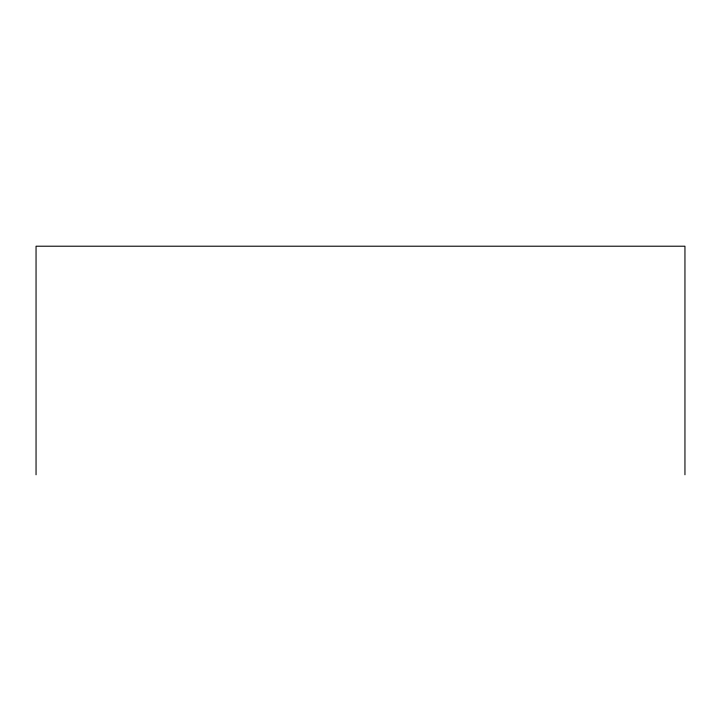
<?xml version="1.0" encoding="UTF-8"?>
<svg xmlns="http://www.w3.org/2000/svg" width="721" height="721" viewBox="0 0 721 721"><rect width="100%" height="100%" fill="white"/><g stroke="black" fill="none" stroke-linecap="round" stroke-linejoin="round"><path stroke-width="1.08" d="M684.95 474.788L684.95 246.212L36.05 246.212L36.05 474.788"/></g></svg>
